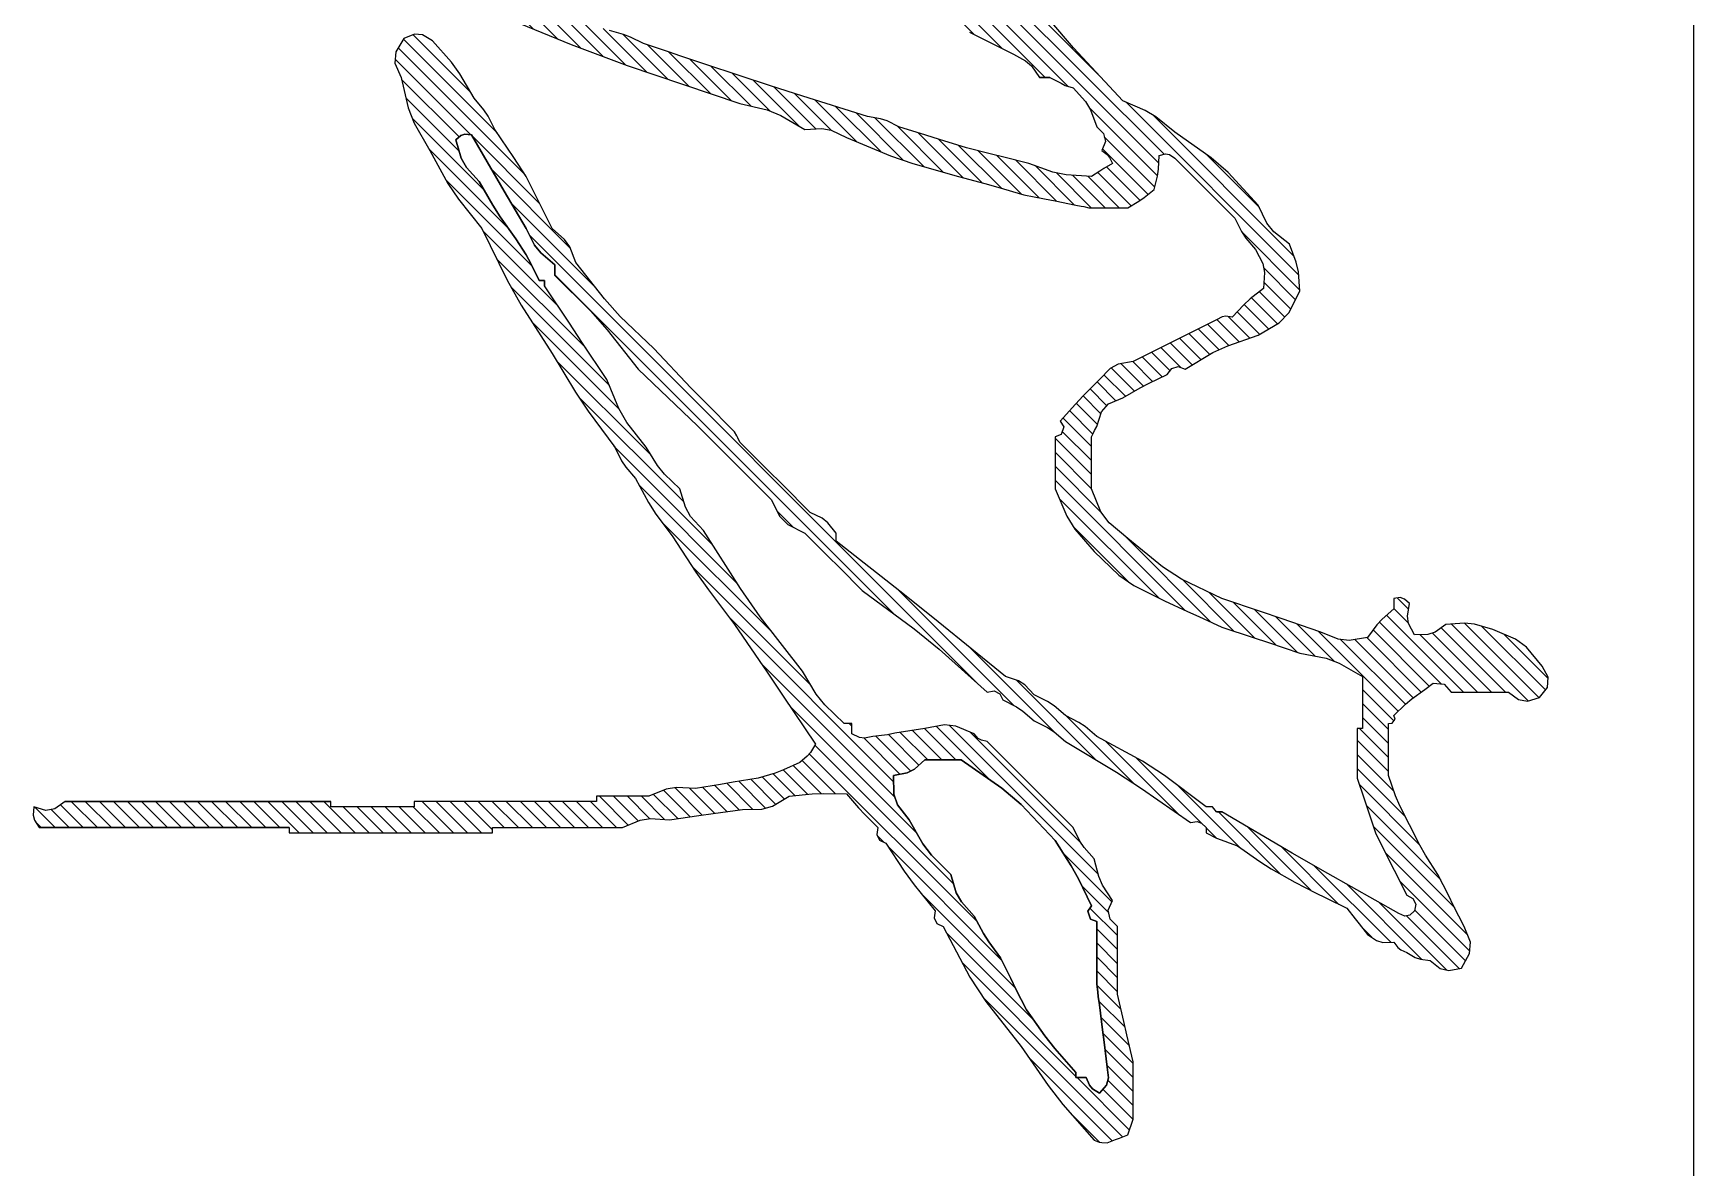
# Model space of a CAD drawing. Extents: x 447413 to 2975780, y -1432727 to 1301644.
# Drawn here: x 2634903 to 2636098, y 54247 to 55064 of the extents above; entities that cross this region are included whole.
import ezdxf

# ---------------------------------------------------------------- set-up
doc = ezdxf.new("R2010")
doc.units = 0
doc.header["$LTSCALE"] = 1000
doc.header["$MEASUREMENT"] = 0
doc.layers.add('图框', color=253, linetype='Continuous')
doc.layers.add('电子签', color=6, linetype='Continuous')

# ---------------------------------------------------------------- blocks, each defined once
blk = doc.blocks.new('A$C74A129B8')
at = {"layer": '电子签'}
h = blk.add_hatch(dxfattribs=at)
h.set_pattern_fill('ANSI31', color=256, scale=3)
h.set_pattern_definition([(45, (-85.976, -19.706), (-3.367596, 3.367596), [])])
h.paths.add_polyline_path([(1023.61, 530.63), (1021.85, 533.15), (1018.06, 537.94), (1011.7, 539.61), (1008.37, 540.12), (1001.8, 540.44), (1000.99, 543.37), (1001.33, 545.43), (1003.05, 547.94), (1014.56, 559.44), (1020.31, 565.19), (1031.81, 576.7), (1038.3, 579.85), (1041.41, 581.92), (1046.81, 586.7), (1053.65, 590.15), (1057.94, 591), (1065.57, 590.45), (1070.61, 584.06), (1073.39, 581.02), (1079.32, 575.45), (1078.89, 572.44), (1079.19, 570.65), (1080.57, 567.94), (1088.58, 551.94), (1092.58, 543.94), (1100.58, 527.93), (1101.93, 520.68), (1104.02, 516.81), (1109.33, 511.68), (1117.1, 503.94), (1121.11, 500.18), (1129.34, 492.93), (1131.98, 494.65), (1135.76, 493.4), (1136.84, 490.43), (1146.84, 490.43), (1151.84, 490.43), (1161.84, 490.43), (1174.84, 496.03), (1181.12, 499.95), (1191.85, 509.18), (1203.27, 521.11), (1208.24, 528.16), (1215.61, 542.94), (1220.61, 553.94), (1223.11, 559.44), (1228.11, 570.45), (1233.11, 585.45), (1235.61, 592.95), (1240.61, 607.96), (1243.11, 620.53), (1245.48, 626.85), (1251.87, 637.96), (1261.87, 637.96), (1266.87, 637.96), (1276.87, 637.96), (1276.87, 636.96), (1276.87, 635.46), (1286.38, 635.46), (1291.13, 635.46), (1300.63, 635.46), (1311.13, 638.96), (1316.38, 640.71), (1326.89, 644.21), (1338.89, 650.22), (1344.89, 653.22), (1356.89, 659.22), (1358.42, 662.21), (1361.09, 663.54), (1364.4, 662.97), (1366.48, 660.75), (1366.9, 658.24), (1365.65, 655.47), (1346.4, 621.31), (1336.65, 604.3), (1316.88, 570.45), (1316.88, 567.94), (1314.38, 565.94), (1314.38, 564.94), (1314.38, 562.94), (1299.39, 542.97), (1292.57, 532.36), (1280.62, 510.43), (1275.94, 504.94), (1273.89, 501.86), (1270.62, 495.43), (1265.94, 489.94), (1263.88, 486.85), (1260.62, 480.42), (1255.91, 475.91), (1253.97, 472.84), (1251.87, 466.67), (1225.58, 434.38), (1212.58, 418.13), (1186.85, 385.4), (1185.35, 385.4), (1184.6, 385.4), (1183.1, 385.4), (1178.09, 381.41), (1175.89, 378.66), (1173.1, 372.9), (1159.59, 359.39), (1152.84, 352.64), (1139.34, 339.14), (1137.34, 338.14), (1136.34, 337.64), (1134.34, 336.64), (1120.33, 322.63), (1113.33, 315.63), (1094.33, 297.88), (1078.97, 281.7), (1070.63, 274.12), (1053.07, 260.37), (1045.68, 257.54), (1042.06, 255.03), (1036.81, 249.11), (1026.81, 244.11), (1021.81, 241.61), (1011.81, 236.61), (1002.75, 230.7), (998.24, 227.69), (989.3, 221.61), (982.87, 218.34), (979.78, 216.29), (974.3, 211.6), (962.51, 204.8), (956.89, 200.71), (946.79, 191.6), (943.9, 186.89), (943.54, 183), (945.54, 177.85), (951.98, 173.96), (957.4, 173.6), (964.29, 176.59), (978.95, 179.97), (986.26, 182.84), (999.3, 190.35), (1015.14, 198.97), (1022.76, 204.05), (1036.81, 215.35), (1061.57, 227.42), (1073.66, 234.22), (1096.83, 249.11), (1115.37, 260.27), (1124.41, 266.3), (1141.84, 279.12), (1148.27, 282.38), (1151.36, 284.44), (1156.84, 289.12), (1168.33, 295.3), (1173.89, 298.84), (1184.35, 306.63), (1201.73, 318.08), (1210.25, 324.1), (1226.86, 336.64), (1249.81, 352.22), (1261.31, 359.97), (1284.38, 375.4), (1288.32, 373.01), (1290.17, 371.43), (1293.13, 367.89), (1296.74, 360.15), (1298.26, 356.1), (1300.63, 347.89), (1302.63, 335.89), (1303.63, 329.88), (1305.63, 317.88), (1305.08, 308.77), (1305.91, 303.81), (1309.38, 295.38), (1309.38, 285.37), (1309.38, 280.37), (1309.38, 270.37), (1310.38, 270.37), (1311.88, 270.37), (1311.88, 235.36), (1311.88, 217.86), (1311.88, 182.85), (1312.88, 182.85), (1314.38, 182.85), (1314.38, 166.84), (1314.38, 158.84), (1314.38, 142.84), (1313.38, 142.84), (1311.88, 142.84), (1311.88, 67.82), (1311.88, 15.3), (1315.45, 10.38), (1316.16, 6.12), (1314.38, 0.3), (1318.5, 0), (1320.9, 0.6), (1324.39, 2.8), (1324.39, 65.32), (1324.39, 122.83), (1325.39, 122.83), (1326.89, 122.83), (1326.89, 161.84), (1326.89, 181.35), (1326.89, 220.36), (1325.89, 220.36), (1324.39, 220.36), (1324.39, 245.36), (1324.39, 257.87), (1324.39, 282.87), (1320.8, 291.27), (1319.97, 296.28), (1320.63, 305.38), (1318.63, 319.38), (1317.63, 326.38), (1315.63, 340.39), (1315.48, 349.73), (1314.07, 354.81), (1309.38, 362.89), (1308.22, 373.85), (1307.97, 379.39), (1308.13, 390.4), (1314.91, 396.09), (1318.18, 399.1), (1324.39, 405.4), (1327.69, 404.83), (1330.36, 406.17), (1331.89, 409.15), (1345.32, 418.04), (1351.85, 422.81), (1364.4, 432.91), (1367.7, 432.34), (1370.37, 433.67), (1371.9, 436.66), (1396.14, 449.57), (1407.83, 457.19), (1429.41, 474.17), (1448.21, 487.08), (1457.28, 494.14), (1474.42, 509.18), (1475.33, 511.56), (1475.59, 512.88), (1475.67, 515.43), (1474.17, 519.43), (1473.42, 521.43), (1471.92, 525.43), (1464.42, 527.93), (1453.42, 527.93), (1447.92, 527.93), (1436.91, 527.93), (1423.93, 524.86), (1417.43, 523.36), (1404.41, 520.43), (1391.4, 520.43), (1384.9, 520.43), (1371.9, 520.43), (1368.31, 516.81), (1364.1, 515.97), (1359.39, 517.93), (1352.02, 513.26), (1347.83, 511.42), (1339.39, 509.18), (1333.99, 504.4), (1330.87, 502.33), (1324.39, 499.18), (1307.88, 482.67), (1299.63, 474.42), (1283.12, 457.92), (1282.44, 455.08), (1281.55, 453.6), (1279.37, 451.67), (1275.72, 442.84), (1275.14, 437.31), (1276.87, 427.91), (1279.1, 413.6), (1279.86, 410.02), (1280.62, 402.9), (1281.42, 398.95), (1281.12, 396.54), (1279.37, 392.9), (1277.37, 392.9), (1276.37, 392.9), (1274.37, 392.9), (1274.37, 391.4), (1274.37, 390.65), (1274.37, 389.15), (1265.54, 379.87), (1260.36, 375.72), (1249.37, 369.14), (1223.23, 348.95), (1209.68, 339.41), (1181.85, 321.63), (1175.05, 315.46), (1170.65, 312.99), (1161.84, 310.38), (1154.7, 302.95), (1150.58, 299.6), (1141.84, 294.12), (1129.95, 284.96), (1123.22, 281.07), (1109.33, 275.37), (1091.32, 263.38), (1082.31, 257.38), (1064.32, 245.36), (1061.82, 245.36), (1061.82, 242.86), (1053.55, 238.87), (1049.52, 236.6), (1041.81, 231.61), (1031.12, 224.14), (1025.6, 220.63), (1014.31, 214.1), (1007.51, 207.93), (1003.1, 205.46), (994.3, 202.85), (992.13, 205.15), (991.44, 207.21), (991.8, 210.35), (1009.83, 220.82), (1018.83, 226.07), (1036.81, 236.61), (1044.74, 240.66), (1048.5, 243.62), (1054.32, 250.36), (1056.82, 250.36), (1059.32, 250.36), (1076.3, 267.45), (1085.37, 275.51), (1104.33, 290.37), (1131.59, 318.88), (1143.34, 330.63), (1166.85, 354.14), (1175.04, 358.3), (1178.94, 362.19), (1183.1, 370.39), (1194.1, 381.4), (1199.6, 386.9), (1210.61, 397.9), (1229.01, 422.76), (1238.8, 434.82), (1259.37, 457.92), (1258.8, 461.22), (1260.13, 463.89), (1263.12, 465.42), (1266.38, 471.85), (1268.44, 474.94), (1273.12, 480.42), (1276.39, 486.85), (1278.44, 489.94), (1283.12, 495.43), (1297.86, 519.91), (1305.63, 531.94), (1321.88, 555.44), (1321.53, 558.58), (1322.21, 560.64), (1324.39, 562.94), (1325.39, 562.94), (1326.89, 562.94), (1329.39, 567.94), (1330.89, 571.95), (1331.64, 573.95), (1333.14, 577.95), (1340.6, 588.64), (1344.12, 594.16), (1350.64, 605.45), (1355.64, 615.46), (1358.14, 620.46), (1363.15, 630.46), (1368.15, 634.46), (1370.65, 636.46), (1375.65, 640.46), (1378.65, 644.73), (1379.56, 647.75), (1379.4, 652.97), (1381.94, 654.92), (1383.05, 656.31), (1384.4, 659.22), (1386.75, 663.34), (1387.56, 665.76), (1388.15, 670.47), (1392.02, 675.3), (1393.05, 679.4), (1391.9, 685.48), (1384.91, 689.4), (1379.32, 689.75), (1371.9, 686.73), (1361.9, 681.72), (1356.89, 679.22), (1346.89, 674.22), (1337.66, 668.28), (1332.88, 665.52), (1323.14, 660.47), (1313.89, 655.9), (1309.11, 653.88), (1299.38, 650.47), (1289.38, 650.47), (1284.38, 650.47), (1274.37, 650.47), (1274.33, 652.27), (1272.3, 653.62), (1270.62, 652.97), (1265.19, 658.58), (1262.66, 661.61), (1258.12, 667.97), (1255.01, 671.92), (1255.54, 677.22), (1259.37, 680.47), (1259.37, 691.48), (1259.37, 696.98), (1259.37, 707.98), (1262.94, 712.91), (1263.65, 717.17), (1261.87, 722.98), (1257.15, 726.73), (1252.14, 727.15), (1246.87, 724.23), (1237.8, 716.68), (1233.89, 711.38), (1229.36, 700.48), (1226.76, 691.8), (1226.22, 687.01), (1226.86, 677.97), (1230.55, 672.83), (1231.72, 669.29), (1231.86, 662.97), (1226.47, 660.14), (1222.87, 659.54), (1216.86, 660.47), (1214.69, 658.17), (1214, 656.11), (1214.36, 652.97), (1216.36, 652.97), (1217.36, 652.97), (1219.36, 652.97), (1224.32, 647.43), (1227.13, 644.87), (1233.11, 640.46), (1234.57, 631.52), (1234, 626.36), (1230.61, 617.96), (1223.99, 598.99), (1220.74, 589.49), (1214.36, 570.45), (1205.09, 551.19), (1199.18, 541.93), (1185.6, 525.43), (1178.04, 516.37), (1172.74, 512.46), (1161.84, 507.93), (1151.84, 507.93), (1146.84, 507.93), (1136.84, 507.93), (1134.84, 508.93), (1133.84, 509.43), (1131.84, 510.43), (1124.74, 512.64), (1120.96, 516.08), (1118.08, 522.93), (1113.32, 531.29), (1111.07, 535.55), (1106.83, 544.19), (1103.99, 546.47), (1103.12, 549.51), (1104.33, 552.94), (1096.4, 566.19), (1093.08, 573.35), (1088.08, 587.95), (1082.16, 598.01), (1077.22, 602.66), (1066.82, 607.96), (1057.63, 607.2), (1052.96, 606.17), (1044.31, 602.95), (1038.36, 595.42), (1034.22, 592.11), (1025.56, 587.95), (1009.97, 573.49), (1002.81, 565.31), (990.55, 547.94), (983.26, 538.83), (980.16, 533.65), (975.55, 522.93), (950.08, 499.26), (936.77, 487.96), (909.28, 466.67), (898.28, 455.67), (892.78, 450.16), (881.77, 439.16), (879.77, 438.16), (878.77, 437.66), (876.77, 436.66), (857.77, 417.66), (848.26, 408.15), (829.26, 389.15), (827.71, 387.79), (826.26, 387.43), (824.26, 387.9), (822.09, 385.6), (821.4, 383.54), (821.76, 380.4), (819.46, 378.23), (817.4, 377.54), (814.25, 377.9), (813.79, 385.95), (814.33, 390.21), (816.76, 397.9), (819.96, 417.9), (823.72, 428.12), (834.26, 445.41), (836.76, 450.41), (842.18, 463.34), (846.54, 469.6), (856.77, 479.17), (861.6, 484.91), (864.91, 487.39), (871.77, 490.43), (873.7, 497.32), (874.45, 500.85), (875.52, 507.93), (873.93, 509.24), (873.49, 511.02), (874.27, 512.93), (869.21, 513.53), (866.21, 512.93), (861.77, 510.43), (859.27, 507.93), (852.51, 500.14), (849.25, 496.13), (843.01, 487.92), (840.02, 486.4), (838.69, 483.73), (839.26, 480.42), (837.49, 479.05), (836.42, 478.51), (834.26, 472.92), (831.76, 472.92), (831.64, 466.21), (829.55, 462.04), (824.26, 457.92), (821.76, 455.42), (822.54, 453.51), (822.1, 451.73), (820.51, 450.41), (812.06, 432.01), (808.52, 422.39), (803, 402.9), (799.66, 395.04), (798.15, 391.02), (795.5, 382.9), (792.5, 370.89), (791, 364.89), (788, 352.89), (788.29, 350.67), (787.45, 348.99), (785.5, 347.89), (761.99, 324.38), (750.24, 312.63), (726.73, 289.12), (712.73, 276.12), (705.73, 269.62), (691.72, 256.62), (678.22, 243.11), (671.47, 236.36), (657.96, 222.86), (657.21, 220.11), (655.46, 217.86), (653.01, 215.31), (653.65, 210.86), (656.71, 209.1), (659.07, 204.52), (662.84, 202.43), (667.97, 202.85), (672.81, 207.05), (674.94, 209.71), (677.97, 215.35), (680.96, 216.88), (682.29, 219.55), (681.72, 222.86), (684.02, 225.03), (686.08, 225.71), (689.22, 225.36), (693.73, 233.96), (696.56, 238.08), (702.98, 245.36), (721.98, 264.37), (731.48, 273.87), (750.49, 292.87), (751.85, 294.42), (752.21, 295.87), (751.74, 297.88), (761.74, 303.88), (766.74, 306.88), (776.75, 312.88), (779.4, 309.84), (779.82, 306.47), (778, 302.88), (776, 292.87), (774.99, 287.87), (772.99, 277.87), (767.76, 247.81), (765.01, 232.81), (759.24, 202.85), (759.24, 190.85), (759.24, 184.85), (759.24, 172.84), (761.24, 168.84), (762.24, 166.84), (764.24, 162.84), (766.8, 160.67), (768.47, 159.84), (771.74, 159.09), (778.38, 159.8), (781.72, 160.57), (788, 162.84), (798.15, 171.68), (802.78, 176.83), (810.5, 187.85), (813.49, 189.37), (814.83, 192.04), (814.25, 195.35), (817.63, 197.92), (819.18, 199.48), (821.76, 202.85), (821.76, 207.85), (838.51, 236.36), (842.51, 244.36), (850.51, 260.37), (851.56, 266.99), (853.34, 270.56), (858.02, 275.37), (873.78, 310.49), (881.78, 328), (898.03, 362.89), (903.03, 372.9), (905.53, 377.9), (910.53, 387.9), (912.65, 396.59), (914.85, 400.99), (920.53, 407.9), (925.53, 417.91), (928.03, 422.91), (933.04, 432.91), (934.04, 433.91), (934.54, 434.41), (935.54, 435.41), (942.54, 449.41), (946.04, 456.42), (953.04, 470.42), (956.32, 476.3), (958.79, 479.05), (964.29, 482.92), (964.29, 487.92), (967.07, 493.35), (968.18, 495.3), (969.29, 499.18), (975.77, 505.06), (979.81, 507.48), (988.05, 510.43), (991.26, 513.74), (994.99, 514.57), (999.3, 512.93), (1001.26, 515.47), (1002.65, 516.58), (1005.55, 517.93), (1008.03, 513.91), (1009.28, 511.91), (1011.81, 507.93), (1011.1, 495.69), (1009.8, 489.43), (1005.55, 477.92), (1002.55, 465.92), (1001.05, 459.92), (998.05, 447.91), (994.06, 434.91), (992.06, 428.41), (988.05, 415.41), (985.17, 409.77), (984.13, 406.64), (983.05, 400.4), (973.24, 369.33), (968.24, 353.83), (958.04, 322.88), (954.04, 310.88), (952.04, 304.88), (948.04, 292.87), (944.96, 286.63), (943.69, 283.32), (941.79, 276.62), (934.4, 253.33), (929.57, 241.89), (918.03, 220.36), (913.68, 224.24), (911.91, 227.19), (910.53, 232.86), (908.09, 239.88), (906.84, 243.38), (904.28, 250.36), (904.28, 262.87), (904.28, 272.87), (900.79, 280.14), (900.19, 284.97), (901.78, 292.87), (898.58, 295.48), (895.82, 296.17), (891.77, 295.38), (891.77, 281.37), (891.77, 274.37), (891.77, 260.37), (892.78, 260.37), (894.28, 260.37), (894.28, 257.87), (894.28, 237.86), (897.66, 227.14), (899.68, 221.86), (904.28, 211.6), (908.49, 208.36), (910.5, 206.59), (914.28, 202.85), (919.37, 203.25), (921.94, 203.77), (926.78, 205.35), (948.5, 258.2), (958.52, 285.01), (976.8, 339.14), (979.9, 352.24), (982.51, 358.76), (989.3, 370.39), (988.73, 378.52), (989.58, 383.03), (993.05, 390.4), (1001.86, 411.4), (1005.64, 422.24), (1011.81, 444.16), (1015.27, 456.68), (1017.02, 462.93), (1020.56, 475.42), (1022.56, 485.42), (1023.56, 490.43), (1025.56, 500.43), (1026.06, 502.93), (1026.31, 504.18), (1026.81, 506.68), (1026.81, 514.18), (1026.81, 517.93), (1026.81, 525.43)])
h.paths.add_polyline_path([(936.79, 467.92), (936.79, 463.92), (936.79, 461.92), (936.79, 457.92), (929.27, 448.65), (925.95, 443.54), (920.53, 432.91), (915.53, 422.91), (913.03, 417.91), (908.03, 407.9), (900.63, 395.91), (897.34, 389.59), (891.77, 376.65), (889.33, 372.61), (886.47, 370.82), (881.77, 370.39), (881.77, 363.39), (881.77, 359.89), (881.77, 352.89), (878.85, 351.24), (877.58, 348.71), (878.02, 345.39), (872.02, 333.38), (869.02, 327.38), (863.02, 315.38), (857.46, 301.19), (854.45, 294.18), (848.01, 280.37), (844.51, 277.59), (843.13, 274.84), (843.01, 270.37), (833.51, 251.36), (828.76, 241.86), (814.25, 215.35), (804.49, 199.71), (798.21, 192.39), (784.25, 180.35), (781.25, 178.85), (779.75, 178.1), (776.75, 176.59), (774.3, 182.64), (774, 186.5), (775.5, 192.85), (777.53, 207.85), (778.53, 215.35), (780.5, 230.36), (783.5, 248.36), (785, 257.37), (788, 275.37), (790.58, 294.62), (792.6, 304.23), (798, 322.88), (799.49, 332.25), (801.07, 337), (805.5, 345.39), (808.32, 347.64), (809.51, 349.42), (810.5, 352.89), (820.01, 362.39), (824.76, 367.14), (834.26, 376.65), (836.26, 377.65), (837.26, 378.15), (839.26, 379.15), (849.76, 389.65), (855.02, 394.9), (865.52, 405.4), (878.04, 420.76), (885.57, 427.76), (901.78, 439.16), (911.28, 448.66), (916.03, 453.42), (925.53, 462.92), (927.12, 464.23), (927.57, 466.01), (926.78, 467.92)], flags=16)
h.paths.add_polyline_path([(1291.88, 445.41), (1305.41, 464.95), (1313.33, 474.15), (1330.64, 490.43), (1342.7, 498.16), (1348.99, 501.69), (1361.9, 507.93), (1364.54, 506.2), (1368.32, 507.46), (1369.4, 510.43), (1381.4, 510.43), (1387.4, 510.43), (1399.4, 510.43), (1403.41, 510.93), (1405.41, 511.18), (1409.41, 511.68), (1421.41, 513.18), (1427.41, 513.93), (1439.41, 515.43), (1444.59, 516.14), (1447.99, 515.12), (1451.92, 511.68), (1449.81, 508.39), (1448.03, 506.9), (1444.42, 505.43), (1444.42, 500.43), (1441.92, 500.43), (1430.37, 490.37), (1424.35, 485.6), (1411.91, 476.67), (1401.91, 471.67), (1396.9, 469.17), (1386.9, 464.17), (1379.23, 458.68), (1375.2, 456.16), (1366.9, 451.67), (1360.1, 445.5), (1355.69, 443.02), (1346.89, 440.41), (1337.55, 431.08), (1332.11, 426.94), (1320.63, 420.41), (1313.54, 414.85), (1308.39, 413.03), (1299.38, 412.91), (1298.09, 419.49), (1296.37, 422.93), (1291.88, 427.91)], flags=16)
for p, q in [((1252.14, 727.15), (1246.87, 724.23)), ((1257.15, 726.73), (1252.14, 727.15)), ((1261.87, 722.98), (1257.15, 726.73)), ((1246.87, 724.23), (1237.8, 716.68)), ((1263.65, 717.17), (1261.87, 722.98)), ((1233.89, 711.38), (1229.36, 700.48)), ((1237.8, 716.68), (1233.89, 711.38)), ((1259.37, 707.98), (1262.94, 712.91)), ((1262.94, 712.91), (1263.65, 717.17)), ((1259.37, 696.98), (1259.37, 707.98)), ((1229.36, 700.48), (1226.76, 691.8)), ((1259.37, 691.48), (1259.37, 696.98)), ((1226.76, 691.8), (1226.22, 687.01)), ((1226.22, 687.01), (1226.86, 677.97)), ((1259.37, 680.47), (1259.37, 691.48)), ((1371.9, 686.73), (1361.9, 681.72)), ((1379.32, 689.75), (1371.9, 686.73)), ((1384.91, 689.4), (1379.32, 689.75)), ((1391.9, 685.48), (1384.91, 689.4)), ((1393.05, 679.4), (1391.9, 685.48)), ((1226.86, 677.97), (1230.55, 672.83)), ((1255.54, 677.22), (1259.37, 680.47)), ((1356.89, 679.22), (1346.89, 674.22)), ((1361.9, 681.72), (1356.89, 679.22)), ((1392.02, 675.3), (1393.05, 679.4)), ((1230.55, 672.83), (1231.72, 669.29)), ((1255.01, 671.92), (1255.54, 677.22)), ((1258.12, 667.97), (1255.01, 671.92)), ((1346.89, 674.22), (1337.66, 668.28)), ((1387.56, 665.76), (1388.15, 670.47)), ((1388.15, 670.47), (1392.02, 675.3)), ((1231.86, 662.97), (1226.47, 660.14)), ((1231.72, 669.29), (1231.86, 662.97)), ((1262.66, 661.61), (1258.12, 667.97)), ((1265.19, 658.58), (1262.66, 661.61)), ((1332.88, 665.52), (1323.14, 660.47)), ((1337.66, 668.28), (1332.88, 665.52)), ((1356.89, 659.22), (1358.42, 662.21)), ((1358.42, 662.21), (1361.09, 663.54)), ((1361.09, 663.54), (1364.4, 662.97)), ((1364.4, 662.97), (1366.48, 660.75)), ((1384.4, 659.22), (1386.75, 663.34)), ((1386.75, 663.34), (1387.56, 665.76)), ((1214.69, 658.17), (1214, 656.11)), ((1214, 656.11), (1214.36, 652.97)), ((1216.86, 660.47), (1214.69, 658.17)), ((1222.87, 659.54), (1216.86, 660.47)), ((1226.47, 660.14), (1222.87, 659.54)), ((1270.62, 652.97), (1265.19, 658.58)), ((1272.3, 653.62), (1270.62, 652.97)), ((1274.33, 652.27), (1272.3, 653.62)), ((1309.11, 653.88), (1299.38, 650.47)), ((1313.89, 655.9), (1309.11, 653.88)), ((1323.14, 660.47), (1313.89, 655.9)), ((1344.89, 653.22), (1356.89, 659.22)), ((1365.65, 655.47), (1346.4, 621.31)), ((1366.9, 658.24), (1365.65, 655.47)), ((1366.48, 660.75), (1366.9, 658.24)), ((1379.4, 652.97), (1381.94, 654.92)), ((1381.94, 654.92), (1383.05, 656.31)), ((1383.05, 656.31), (1384.4, 659.22)), ((1214.36, 652.97), (1216.36, 652.97)), ((1216.36, 652.97), (1217.36, 652.97)), ((1217.36, 652.97), (1219.36, 652.97)), ((1219.36, 652.97), (1224.32, 647.43)), ((1224.32, 647.43), (1227.13, 644.87)), ((1274.37, 650.47), (1274.33, 652.27)), ((1284.38, 650.47), (1274.37, 650.47)), ((1289.38, 650.47), (1284.38, 650.47)), ((1299.38, 650.47), (1289.38, 650.47)), ((1326.89, 644.21), (1338.89, 650.22)), ((1338.89, 650.22), (1344.89, 653.22)), ((1378.65, 644.73), (1379.56, 647.75)), ((1379.56, 647.75), (1379.4, 652.97)), ((1227.13, 644.87), (1233.11, 640.46)), ((1233.11, 640.46), (1234.57, 631.52)), ((1245.48, 626.85), (1251.87, 637.96)), ((1251.87, 637.96), (1261.87, 637.96)), ((1261.87, 637.96), (1266.87, 637.96)), ((1266.87, 637.96), (1276.87, 637.96)), ((1276.87, 637.96), (1276.87, 636.96)), ((1300.63, 635.46), (1311.13, 638.96)), ((1311.13, 638.96), (1316.38, 640.71)), ((1316.38, 640.71), (1326.89, 644.21)), ((1370.65, 636.46), (1375.65, 640.46)), ((1375.65, 640.46), (1378.65, 644.73)), ((1234.57, 631.52), (1234, 626.36)), ((1276.87, 636.96), (1276.87, 636.46)), ((1276.87, 636.46), (1276.87, 635.46)), ((1276.87, 635.46), (1286.38, 635.46)), ((1286.38, 635.46), (1291.13, 635.46)), ((1291.13, 635.46), (1300.63, 635.46)), ((1358.14, 620.46), (1363.15, 630.46)), ((1363.15, 630.46), (1368.15, 634.46)), ((1368.15, 634.46), (1370.65, 636.46)), ((1234, 626.36), (1230.61, 617.96)), ((1243.11, 620.53), (1245.48, 626.85)), ((1230.61, 617.96), (1223.99, 598.99)), ((1240.61, 607.96), (1243.11, 620.53)), ((1346.4, 621.31), (1336.65, 604.3)), ((1350.64, 605.45), (1355.64, 615.46)), ((1355.64, 615.46), (1358.14, 620.46)), ((1052.96, 606.17), (1044.31, 602.95)), ((1057.63, 607.2), (1052.96, 606.17)), ((1066.82, 607.96), (1057.63, 607.2)), ((1077.22, 602.66), (1066.82, 607.96)), ((1235.61, 592.95), (1240.61, 607.96)), ((1044.31, 602.95), (1038.36, 595.42)), ((1082.16, 598.01), (1077.22, 602.66)), ((1088.08, 587.95), (1082.16, 598.01)), ((1223.99, 598.99), (1220.74, 589.49)), ((1336.65, 604.3), (1316.88, 570.45)), ((1344.12, 594.16), (1350.64, 605.45)), ((1034.22, 592.11), (1025.56, 587.95)), ((1038.36, 595.42), (1034.22, 592.11)), ((1046.81, 586.7), (1053.65, 590.15)), ((1053.65, 590.15), (1057.94, 591)), ((1057.94, 591), (1065.57, 590.45)), ((1065.57, 590.45), (1070.61, 584.06)), ((1233.11, 585.45), (1235.61, 592.95)), ((1340.6, 588.64), (1344.12, 594.16)), ((1025.56, 587.95), (1009.97, 573.49)), ((1038.3, 579.85), (1041.41, 581.92)), ((1041.41, 581.92), (1046.81, 586.7)), ((1070.61, 584.06), (1073.39, 581.02)), ((1093.08, 573.35), (1088.08, 587.95)), ((1220.74, 589.49), (1214.36, 570.45)), ((1228.11, 570.45), (1233.11, 585.45)), ((1333.14, 577.95), (1340.6, 588.64)), ((1020.31, 565.19), (1031.81, 576.7)), ((1031.81, 576.7), (1038.3, 579.85)), ((1073.39, 581.02), (1079.32, 575.45)), ((1079.32, 575.45), (1078.89, 572.44)), ((1330.89, 571.95), (1331.64, 573.95)), ((1331.64, 573.95), (1333.14, 577.95)), ((1009.97, 573.49), (1002.81, 565.31)), ((1078.89, 572.44), (1079.19, 570.65)), ((1079.19, 570.65), (1080.57, 567.94)), ((1080.57, 567.94), (1088.58, 551.94)), ((1096.4, 566.19), (1093.08, 573.35)), ((1104.33, 552.94), (1096.4, 566.19)), ((1214.36, 570.45), (1205.09, 551.19)), ((1223.11, 559.44), (1228.11, 570.45)), ((1316.88, 567.94), (1314.38, 565.94)), ((1314.38, 565.94), (1314.38, 564.94)), ((1316.88, 570.45), (1316.88, 567.94)), ((1316.88, 567.94), (1316.88, 570.45)), ((1316.88, 570.45), (1316.88, 567.94)), ((1326.89, 562.94), (1329.39, 567.94)), ((1329.39, 567.94), (1330.89, 571.95)), ((1002.81, 565.31), (990.55, 547.94)), ((1003.05, 547.94), (1014.56, 559.44)), ((1014.56, 559.44), (1020.31, 565.19)), ((1220.61, 553.94), (1223.11, 559.44)), ((1314.38, 562.94), (1299.39, 542.97)), ((1314.38, 564.94), (1314.38, 562.94)), ((1321.53, 558.58), (1322.21, 560.64)), ((1321.88, 555.44), (1321.53, 558.58)), ((1322.21, 560.64), (1324.39, 562.94)), ((1324.39, 562.94), (1325.39, 562.94)), ((1325.39, 562.94), (1325.89, 562.94)), ((1325.89, 562.94), (1326.89, 562.94)), ((1088.58, 551.94), (1092.58, 543.94)), ((1103.12, 549.51), (1104.33, 552.94)), ((1205.09, 551.19), (1199.18, 541.93)), ((1215.61, 542.94), (1220.61, 553.94)), ((1305.63, 531.94), (1321.88, 555.44)), ((990.55, 547.94), (983.26, 538.83)), ((1000.99, 543.37), (1001.33, 545.43)), ((1001.8, 540.44), (1000.99, 543.37)), ((1001.33, 545.43), (1003.05, 547.94)), ((1092.58, 543.94), (1100.58, 527.93)), ((1103.99, 546.47), (1103.12, 549.51)), ((1106.83, 544.19), (1103.99, 546.47)), ((1111.07, 535.55), (1106.83, 544.19)), ((1208.24, 528.16), (1215.61, 542.94)), ((1299.39, 542.97), (1292.57, 532.36)), ((983.26, 538.83), (980.16, 533.65)), ((1008.37, 540.12), (1001.8, 540.44)), ((1011.7, 539.61), (1008.37, 540.12)), ((1018.06, 537.94), (1011.7, 539.61)), ((1021.85, 533.15), (1018.06, 537.94)), ((1113.32, 531.29), (1111.07, 535.55)), ((1199.18, 541.93), (1185.6, 525.43)), ((980.16, 533.65), (975.55, 522.93)), ((1023.61, 530.63), (1021.85, 533.15)), ((1026.81, 525.43), (1023.61, 530.63)), ((1100.58, 527.93), (1101.93, 520.68)), ((1118.08, 522.93), (1113.32, 531.29)), ((1203.27, 521.11), (1208.24, 528.16)), ((1292.57, 532.36), (1280.62, 510.43)), ((1297.86, 519.91), (1305.63, 531.94)), ((1436.91, 527.93), (1423.93, 524.86)), ((1447.92, 527.93), (1436.91, 527.93)), ((1453.42, 527.93), (1447.92, 527.93)), ((1464.42, 527.93), (1453.42, 527.93)), ((1471.92, 525.43), (1464.42, 527.93)), ((975.55, 522.93), (950.08, 499.26)), ((1026.81, 517.93), (1026.81, 525.43)), ((1101.93, 520.68), (1104.02, 516.81)), ((1120.96, 516.08), (1118.08, 522.93)), ((1185.6, 525.43), (1178.04, 516.37)), ((1191.85, 509.18), (1203.27, 521.11)), ((1283.12, 495.43), (1297.86, 519.91)), ((1371.9, 520.43), (1368.31, 516.81)), ((1384.9, 520.43), (1371.9, 520.43)), ((1391.4, 520.43), (1384.9, 520.43)), ((1404.41, 520.43), (1391.4, 520.43)), ((1417.43, 523.36), (1404.41, 520.43)), ((1423.93, 524.86), (1417.43, 523.36)), ((1473.42, 521.43), (1471.92, 525.43)), ((1474.17, 519.43), (1473.42, 521.43)), ((1475.67, 515.43), (1474.17, 519.43)), ((979.81, 507.48), (988.05, 510.43)), ((988.05, 510.43), (991.26, 513.74)), ((991.26, 513.74), (994.99, 514.57)), ((994.99, 514.57), (999.3, 512.93)), ((999.3, 512.93), (1001.26, 515.47)), ((1001.26, 515.47), (1002.65, 516.58)), ((1002.65, 516.58), (1005.55, 517.93)), ((1005.55, 517.93), (1008.03, 513.91)), ((1008.03, 513.91), (1009.28, 511.91)), ((1009.28, 511.91), (1011.81, 507.93)), ((1026.81, 514.18), (1026.81, 517.93)), ((1026.81, 506.68), (1026.81, 514.18)), ((1104.02, 516.81), (1109.33, 511.68)), ((1109.33, 511.68), (1117.1, 503.94)), ((1124.74, 512.64), (1120.96, 516.08)), ((1131.84, 510.43), (1124.74, 512.64)), ((1133.84, 509.43), (1131.84, 510.43)), ((1172.74, 512.46), (1161.84, 507.93)), ((1178.04, 516.37), (1172.74, 512.46)), ((1280.62, 510.43), (1275.94, 504.94)), ((1347.83, 511.42), (1339.39, 509.18)), ((1352.02, 513.26), (1347.83, 511.42)), ((1359.39, 517.93), (1352.02, 513.26)), ((1364.1, 515.97), (1359.39, 517.93)), ((1368.31, 516.81), (1364.1, 515.97)), ((1368.32, 507.46), (1369.4, 510.43)), ((1369.4, 510.43), (1368.32, 507.46)), ((1369.4, 510.43), (1381.4, 510.43)), ((1381.4, 510.43), (1369.4, 510.43)), ((1381.4, 510.43), (1387.4, 510.43)), ((1387.4, 510.43), (1381.4, 510.43)), ((1387.4, 510.43), (1399.4, 510.43)), ((1399.4, 510.43), (1387.4, 510.43)), ((1399.4, 510.43), (1403.41, 510.93)), ((1403.41, 510.93), (1399.4, 510.43)), ((1403.41, 510.93), (1405.41, 511.18)), ((1405.41, 511.18), (1403.41, 510.93)), ((1405.41, 511.18), (1409.41, 511.68)), ((1409.41, 511.68), (1405.41, 511.18)), ((1409.41, 511.68), (1421.41, 513.18)), ((1421.41, 513.18), (1409.41, 511.68)), ((1421.41, 513.18), (1427.41, 513.93)), ((1427.41, 513.93), (1421.41, 513.18)), ((1427.41, 513.93), (1439.41, 515.43)), ((1439.41, 515.43), (1427.41, 513.93)), ((1439.41, 515.43), (1444.59, 516.14)), ((1444.59, 516.14), (1439.41, 515.43)), ((1444.59, 516.14), (1447.99, 515.12)), ((1447.99, 515.12), (1444.59, 516.14)), ((1447.99, 515.12), (1451.92, 511.68)), ((1451.92, 511.68), (1447.99, 515.12)), ((1451.92, 511.68), (1449.81, 508.39)), ((1449.81, 508.39), (1451.92, 511.68)), ((1474.42, 509.18), (1475.33, 511.56)), ((1475.33, 511.56), (1475.59, 512.88)), ((1475.59, 512.88), (1475.67, 515.43)), ((969.29, 499.18), (975.77, 505.06)), ((975.77, 505.06), (979.81, 507.48)), ((1011.81, 507.93), (1011.1, 495.69)), ((1025.56, 500.43), (1026.06, 502.93)), ((1026.06, 502.93), (1026.31, 504.18)), ((1026.31, 504.18), (1026.81, 506.68)), ((1117.1, 503.94), (1121.11, 500.18)), ((1134.84, 508.93), (1133.84, 509.43)), ((1136.84, 507.93), (1134.84, 508.93)), ((1146.84, 507.93), (1136.84, 507.93)), ((1151.84, 507.93), (1146.84, 507.93)), ((1161.84, 507.93), (1151.84, 507.93)), ((1181.12, 499.95), (1191.85, 509.18)), ((1275.94, 504.94), (1273.89, 501.86)), ((1330.87, 502.33), (1324.39, 499.18)), ((1333.99, 504.4), (1330.87, 502.33)), ((1339.39, 509.18), (1333.99, 504.4)), ((1348.99, 501.69), (1361.9, 507.93)), ((1361.9, 507.93), (1348.99, 501.69)), ((1361.9, 507.93), (1364.54, 506.2)), ((1364.54, 506.2), (1361.9, 507.93)), ((1364.54, 506.2), (1368.32, 507.46)), ((1368.32, 507.46), (1364.54, 506.2)), ((1448.03, 506.9), (1444.42, 505.43)), ((1444.42, 505.43), (1448.03, 506.9)), ((1444.42, 505.43), (1444.42, 500.43)), ((1444.42, 500.43), (1444.42, 505.43)), ((1444.42, 505.43), (1444.42, 500.43)), ((1444.42, 500.43), (1444.42, 505.43)), ((1444.42, 505.43), (1444.42, 500.43)), ((1444.42, 500.43), (1444.42, 505.43)), ((1449.81, 508.39), (1448.03, 506.9)), ((1448.03, 506.9), (1449.81, 508.39)), ((1457.28, 494.14), (1474.42, 509.18)), ((950.08, 499.26), (936.77, 487.96)), ((967.07, 493.35), (968.18, 495.3)), ((968.18, 495.3), (969.29, 499.18)), ((1011.1, 495.69), (1009.8, 489.43)), ((1023.56, 490.43), (1025.56, 500.43)), ((1121.11, 500.18), (1129.34, 492.93)), ((1129.34, 492.93), (1131.98, 494.65)), ((1131.98, 494.65), (1135.76, 493.4)), ((1161.84, 490.43), (1174.84, 496.03)), ((1174.84, 496.03), (1181.12, 499.95)), ((1270.62, 495.43), (1265.94, 489.94)), ((1273.89, 501.86), (1270.62, 495.43)), ((1278.44, 489.94), (1283.12, 495.43)), ((1324.39, 499.18), (1307.88, 482.67)), ((1330.64, 490.43), (1342.7, 498.16)), ((1342.7, 498.16), (1330.64, 490.43)), ((1342.7, 498.16), (1348.99, 501.69)), ((1348.99, 501.69), (1342.7, 498.16)), ((1441.92, 500.43), (1430.37, 490.37)), ((1430.37, 490.37), (1441.92, 500.43)), ((1441.92, 500.43), (1444.42, 500.43)), ((1444.42, 500.43), (1441.92, 500.43)), ((1441.92, 500.43), (1444.42, 500.43)), ((964.29, 487.92), (967.07, 493.35)), ((964.29, 482.92), (964.29, 487.92)), ((964.29, 487.92), (964.29, 482.92)), ((964.29, 482.92), (964.29, 487.92)), ((1009.8, 489.43), (1005.55, 477.92)), ((1022.56, 485.42), (1023.56, 490.43)), ((1135.76, 493.4), (1136.84, 490.43)), ((1136.84, 490.43), (1146.84, 490.43)), ((1146.84, 490.43), (1151.84, 490.43)), ((1151.84, 490.43), (1161.84, 490.43)), ((1263.88, 486.85), (1260.62, 480.42)), ((1265.94, 489.94), (1263.88, 486.85)), ((1273.12, 480.42), (1276.39, 486.85)), ((1276.39, 486.85), (1278.44, 489.94)), ((1313.33, 474.15), (1330.64, 490.43)), ((1330.64, 490.43), (1313.33, 474.15)), ((1430.37, 490.37), (1424.35, 485.6)), ((1424.35, 485.6), (1430.37, 490.37)), ((1429.41, 474.17), (1448.21, 487.08)), ((1448.21, 487.08), (1457.28, 494.14)), ((956.32, 476.3), (958.79, 479.05)), ((958.79, 479.05), (964.29, 482.92)), ((1020.56, 475.42), (1022.56, 485.42)), ((1260.62, 480.42), (1255.91, 475.91)), ((1268.44, 474.94), (1273.12, 480.42)), ((1307.88, 482.67), (1299.63, 474.42)), ((1424.35, 485.6), (1411.91, 476.67)), ((1411.91, 476.67), (1424.35, 485.6)), ((946.04, 456.42), (953.04, 470.42)), ((953.04, 470.42), (956.32, 476.3)), ((1005.55, 477.92), (1002.55, 465.92)), ((1017.02, 462.93), (1020.56, 475.42)), ((1253.97, 472.84), (1251.87, 466.67)), ((1255.91, 475.91), (1253.97, 472.84)), ((1263.12, 465.42), (1266.38, 471.85)), ((1266.38, 471.85), (1268.44, 474.94)), ((1299.63, 474.42), (1283.12, 457.92)), ((1305.41, 464.95), (1313.33, 474.15)), ((1313.33, 474.15), (1305.41, 464.95)), ((1401.91, 471.67), (1396.9, 469.17)), ((1396.9, 469.17), (1401.91, 471.67)), ((1411.91, 476.67), (1401.91, 471.67)), ((1401.91, 471.67), (1411.91, 476.67)), ((1407.83, 457.19), (1429.41, 474.17)), ((1002.55, 465.92), (1001.05, 459.92)), ((1015.27, 456.68), (1017.02, 462.93)), ((1251.87, 466.67), (1225.58, 434.38)), ((1258.8, 461.22), (1260.13, 463.89)), ((1260.13, 463.89), (1263.12, 465.42)), ((1291.88, 445.41), (1305.41, 464.95)), ((1305.41, 464.95), (1291.88, 445.41)), ((1386.9, 464.17), (1379.23, 458.68)), ((1379.23, 458.68), (1386.9, 464.17)), ((1396.9, 469.17), (1386.9, 464.17)), ((1386.9, 464.17), (1396.9, 469.17)), ((942.54, 449.41), (946.04, 456.42)), ((1001.05, 459.92), (998.05, 447.91)), ((1011.81, 444.16), (1015.27, 456.68)), ((1238.8, 434.82), (1259.37, 457.92)), ((1259.37, 457.92), (1258.8, 461.22)), ((1282.44, 455.08), (1281.55, 453.6)), ((1283.12, 457.92), (1282.44, 455.08)), ((1375.2, 456.16), (1366.9, 451.67)), ((1366.9, 451.67), (1375.2, 456.16)), ((1379.23, 458.68), (1375.2, 456.16)), ((1375.2, 456.16), (1379.23, 458.68)), ((1396.14, 449.57), (1407.83, 457.19)), ((998.05, 447.91), (994.06, 434.91)), ((1279.37, 451.67), (1275.72, 442.84)), ((1281.55, 453.6), (1279.37, 451.67)), ((1366.9, 451.67), (1360.1, 445.5)), ((1360.1, 445.5), (1366.9, 451.67)), ((1371.9, 436.66), (1396.14, 449.57)), ((1005.64, 422.24), (1011.81, 444.16)), ((1275.72, 442.84), (1275.14, 437.31)), ((1291.88, 432.91), (1291.88, 445.41)), ((1291.88, 445.41), (1291.88, 432.91)), ((1291.88, 432.91), (1291.88, 445.41)), ((1291.88, 445.41), (1291.88, 427.91)), ((1291.88, 427.91), (1291.88, 445.41)), ((1291.88, 445.41), (1291.88, 427.91)), ((1346.89, 440.41), (1337.55, 431.08)), ((1337.55, 431.08), (1346.89, 440.41)), ((1355.69, 443.02), (1346.89, 440.41)), ((1346.89, 440.41), (1355.69, 443.02)), ((1360.1, 445.5), (1355.69, 443.02)), ((1355.69, 443.02), (1360.1, 445.5)), ((994.06, 434.91), (992.06, 428.41)), ((1225.58, 434.38), (1212.58, 418.13)), ((1229.01, 422.76), (1238.8, 434.82)), ((1275.14, 437.31), (1276.87, 427.91)), ((1291.88, 427.91), (1291.88, 432.91)), ((1291.88, 432.91), (1291.88, 427.91)), ((1291.88, 427.91), (1291.88, 432.91)), ((1337.55, 431.08), (1332.11, 426.94)), ((1332.11, 426.94), (1337.55, 431.08)), ((1351.85, 422.81), (1364.4, 432.91)), ((1364.4, 432.91), (1367.7, 432.34)), ((1367.7, 432.34), (1370.37, 433.67)), ((1370.37, 433.67), (1371.9, 436.66)), ((992.06, 428.41), (988.05, 415.41)), ((1210.61, 397.9), (1229.01, 422.76)), ((1276.87, 427.91), (1279.1, 413.6)), ((1296.37, 422.93), (1291.88, 427.91)), ((1291.88, 427.91), (1296.37, 422.93)), ((1298.09, 419.49), (1296.37, 422.93)), ((1296.37, 422.93), (1298.09, 419.49)), ((1332.11, 426.94), (1320.63, 420.41)), ((1320.63, 420.41), (1332.11, 426.94)), ((1345.32, 418.04), (1351.85, 422.81)), ((988.05, 415.41), (985.17, 409.77)), ((1001.86, 411.4), (1005.64, 422.24)), ((1212.58, 418.13), (1186.85, 385.4)), ((1299.38, 412.91), (1298.09, 419.49)), ((1298.09, 419.49), (1299.38, 412.91)), ((1313.54, 414.85), (1308.39, 413.03)), ((1308.39, 413.03), (1313.54, 414.85)), ((1320.63, 420.41), (1313.54, 414.85)), ((1313.54, 414.85), (1320.63, 420.41)), ((1331.89, 409.15), (1345.32, 418.04)), ((984.13, 406.64), (983.05, 400.4)), ((985.17, 409.77), (984.13, 406.64)), ((993.05, 390.4), (1001.86, 411.4)), ((1279.1, 413.6), (1279.86, 410.02)), ((1279.86, 410.02), (1280.62, 402.9)), ((1308.39, 413.03), (1299.38, 412.91)), ((1299.38, 412.91), (1308.39, 413.03)), ((1330.36, 406.17), (1331.89, 409.15)), ((983.05, 400.4), (973.24, 369.33)), ((1280.62, 402.9), (1281.42, 398.95)), ((1281.42, 398.95), (1281.12, 396.54)), ((1314.91, 396.09), (1318.18, 399.1)), ((1318.18, 399.1), (1324.39, 405.4)), ((1324.39, 405.4), (1327.69, 404.83)), ((1327.69, 404.83), (1330.36, 406.17)), ((1199.6, 386.9), (1210.61, 397.9)), ((1276.37, 392.9), (1274.37, 392.9)), ((1274.37, 392.9), (1274.37, 391.4)), ((1274.37, 391.4), (1274.37, 390.65)), ((1274.37, 390.65), (1274.37, 389.15)), ((1277.37, 392.9), (1276.37, 392.9)), ((1279.37, 392.9), (1277.37, 392.9)), ((1281.12, 396.54), (1279.37, 392.9)), ((1308.13, 390.4), (1314.91, 396.09)), ((988.73, 378.52), (989.58, 383.03)), ((989.58, 383.03), (993.05, 390.4)), ((1183.1, 385.4), (1178.09, 381.41)), ((1184.6, 385.4), (1183.1, 385.4)), ((1185.35, 385.4), (1184.6, 385.4)), ((1186.85, 385.4), (1185.35, 385.4)), ((1194.1, 381.4), (1199.6, 386.9)), ((1274.37, 389.15), (1265.54, 379.87)), ((1307.97, 379.39), (1308.13, 390.4)), ((989.3, 370.39), (988.73, 378.52)), ((1175.89, 378.66), (1173.1, 372.9)), ((1178.09, 381.41), (1175.89, 378.66)), ((1183.1, 370.39), (1194.1, 381.4)), ((1260.36, 375.72), (1249.37, 369.14)), ((1265.54, 379.87), (1260.36, 375.72)), ((1261.31, 359.97), (1284.38, 375.4)), ((1284.38, 375.4), (1288.32, 373.01)), ((1308.22, 373.85), (1307.97, 379.39)), ((973.24, 369.33), (968.24, 353.83)), ((982.51, 358.76), (989.3, 370.39)), ((1173.1, 372.9), (1159.59, 359.39)), ((1178.94, 362.19), (1183.1, 370.39)), ((1249.37, 369.14), (1223.23, 348.95)), ((1288.32, 373.01), (1290.17, 371.43)), ((1290.17, 371.43), (1293.13, 367.89)), ((1293.13, 367.89), (1296.74, 360.15)), ((1309.38, 362.89), (1308.22, 373.85)), ((979.9, 352.24), (982.51, 358.76)), ((1159.59, 359.39), (1152.84, 352.64)), ((1175.04, 358.3), (1178.94, 362.19)), ((1249.81, 352.22), (1261.31, 359.97)), ((1296.74, 360.15), (1298.26, 356.1)), ((1314.07, 354.81), (1309.38, 362.89)), ((968.24, 353.83), (958.04, 322.88)), ((976.8, 339.14), (979.9, 352.24)), ((1152.84, 352.64), (1139.34, 339.14)), ((1143.34, 330.63), (1166.85, 354.14)), ((1166.85, 354.14), (1175.04, 358.3)), ((1226.86, 336.64), (1249.81, 352.22)), ((1298.26, 356.1), (1300.63, 347.89)), ((1315.48, 349.73), (1314.07, 354.81)), ((1223.23, 348.95), (1209.68, 339.41)), ((1300.63, 347.89), (1302.63, 335.89)), ((1315.63, 340.39), (1315.48, 349.73)), ((958.52, 285.01), (976.8, 339.14)), ((1134.34, 336.64), (1120.33, 322.63)), ((1136.34, 337.64), (1134.34, 336.64)), ((1137.34, 338.14), (1136.34, 337.64)), ((1139.34, 339.14), (1137.34, 338.14)), ((1209.68, 339.41), (1181.85, 321.63)), ((1210.25, 324.1), (1226.86, 336.64)), ((1302.63, 335.89), (1303.63, 329.88)), ((1317.63, 326.38), (1315.63, 340.39)), ((1131.59, 318.88), (1143.34, 330.63)), ((1303.63, 329.88), (1305.63, 317.88)), ((958.04, 322.88), (954.04, 310.88)), ((1104.33, 290.37), (1131.59, 318.88)), ((1120.33, 322.63), (1113.33, 315.63)), ((1181.85, 321.63), (1175.05, 315.46)), ((1201.73, 318.08), (1210.25, 324.1)), ((1318.63, 319.38), (1317.63, 326.38)), ((1320.63, 305.38), (1318.63, 319.38)), ((954.04, 310.88), (952.04, 304.88)), ((1113.33, 315.63), (1094.33, 297.88)), ((1170.65, 312.99), (1161.84, 310.38)), ((1175.05, 315.46), (1170.65, 312.99)), ((1184.35, 306.63), (1201.73, 318.08)), ((1305.63, 317.88), (1305.08, 308.77)), ((952.04, 304.88), (948.04, 292.87)), ((1154.7, 302.95), (1150.58, 299.6)), ((1161.84, 310.38), (1154.7, 302.95)), ((1173.89, 298.84), (1184.35, 306.63)), ((1305.08, 308.77), (1305.91, 303.81)), ((1305.91, 303.81), (1309.38, 295.38)), ((1319.97, 296.28), (1320.63, 305.38)), ((1094.33, 297.88), (1078.97, 281.7)), ((1150.58, 299.6), (1141.84, 294.12)), ((1156.84, 289.12), (1168.33, 295.3)), ((1168.33, 295.3), (1173.89, 298.84)), ((1309.38, 295.38), (1309.38, 285.37)), ((1320.8, 291.27), (1319.97, 296.28)), ((948.04, 292.87), (944.96, 286.63)), ((1085.37, 275.51), (1104.33, 290.37)), ((1141.84, 294.12), (1129.95, 284.96)), ((1151.36, 284.44), (1156.84, 289.12)), ((1324.39, 282.87), (1320.8, 291.27)), ((943.69, 283.32), (941.79, 276.62)), ((944.96, 286.63), (943.69, 283.32)), ((948.5, 258.2), (958.52, 285.01)), ((1078.97, 281.7), (1070.63, 274.12)), ((1123.22, 281.07), (1109.33, 275.37)), ((1129.95, 284.96), (1123.22, 281.07)), ((1124.41, 266.3), (1141.84, 279.12)), ((1141.84, 279.12), (1148.27, 282.38)), ((1148.27, 282.38), (1151.36, 284.44)), ((1309.38, 285.37), (1309.38, 280.37)), ((1309.38, 280.37), (1309.38, 270.37)), ((1324.39, 257.87), (1324.39, 282.87)), ((1070.63, 274.12), (1053.07, 260.37)), ((1076.3, 267.45), (1085.37, 275.51)), ((1109.33, 275.37), (1091.32, 263.38)), ((1059.32, 250.36), (1076.3, 267.45)), ((1091.32, 263.38), (1082.31, 257.38)), ((1115.37, 260.27), (1124.41, 266.3)), ((1309.38, 270.37), (1310.38, 270.37)), ((1310.38, 270.37), (1310.88, 270.37)), ((1310.88, 270.37), (1311.88, 270.37)), ((1311.88, 270.37), (1311.88, 235.36)), ((926.78, 205.35), (948.5, 258.2)), ((1045.68, 257.54), (1042.06, 255.03)), ((1053.07, 260.37), (1045.68, 257.54)), ((1082.31, 257.38), (1064.32, 245.36)), ((1096.83, 249.11), (1115.37, 260.27)), ((1324.39, 245.36), (1324.39, 257.87)), ((1036.81, 249.11), (1026.81, 244.11)), ((1042.06, 255.03), (1036.81, 249.11)), ((1048.5, 243.62), (1054.32, 250.36)), ((1054.32, 250.36), (1048.5, 243.62)), ((1054.32, 250.36), (1059.32, 250.36)), ((1059.32, 250.36), (1054.32, 250.36)), ((1054.32, 250.36), (1059.32, 250.36)), ((1056.82, 250.36), (1054.32, 250.36)), ((1054.32, 250.36), (1056.82, 250.36)), ((1056.82, 250.36), (1054.32, 250.36)), ((1073.66, 234.22), (1096.83, 249.11)), ((1021.81, 241.61), (1011.81, 236.61)), ((1026.81, 244.11), (1021.81, 241.61)), ((1036.81, 236.61), (1044.74, 240.66)), ((1044.74, 240.66), (1036.81, 236.61)), ((1044.74, 240.66), (1048.5, 243.62)), ((1048.5, 243.62), (1044.74, 240.66)), ((1061.82, 242.86), (1053.55, 238.87)), ((1053.55, 238.87), (1061.82, 242.86)), ((1064.32, 245.36), (1061.82, 245.36)), ((1061.82, 245.36), (1064.32, 245.36)), ((1064.32, 245.36), (1061.82, 245.36)), ((1061.82, 245.36), (1061.82, 242.86)), ((1061.82, 242.86), (1061.82, 245.36)), ((1061.82, 245.36), (1061.82, 242.86)), ((1061.82, 242.86), (1061.82, 245.36)), ((1061.82, 245.36), (1061.82, 242.86)), ((1061.82, 242.86), (1061.82, 245.36)), ((1324.39, 220.36), (1324.39, 245.36)), ((1011.81, 236.61), (1002.75, 230.7)), ((1018.83, 226.07), (1036.81, 236.61)), ((1036.81, 236.61), (1018.83, 226.07)), ((1041.81, 231.61), (1031.12, 224.14)), ((1031.12, 224.14), (1041.81, 231.61)), ((1049.52, 236.6), (1041.81, 231.61)), ((1041.81, 231.61), (1049.52, 236.6)), ((1053.55, 238.87), (1049.52, 236.6)), ((1049.52, 236.6), (1053.55, 238.87)), ((1061.57, 227.42), (1073.66, 234.22)), ((1311.88, 235.36), (1311.88, 217.86)), ((998.24, 227.69), (989.3, 221.61)), ((1002.75, 230.7), (998.24, 227.69)), ((1009.83, 220.82), (1018.83, 226.07)), ((1018.83, 226.07), (1009.83, 220.82)), ((1031.12, 224.14), (1025.6, 220.63)), ((1025.6, 220.63), (1031.12, 224.14)), ((1036.81, 215.35), (1061.57, 227.42)), ((979.78, 216.29), (974.3, 211.6)), ((982.87, 218.34), (979.78, 216.29)), ((989.3, 221.61), (982.87, 218.34)), ((991.8, 210.35), (1009.83, 220.82)), ((1009.83, 220.82), (991.8, 210.35)), ((1025.6, 220.63), (1014.31, 214.1)), ((1014.31, 214.1), (1025.6, 220.63)), ((1022.76, 204.05), (1036.81, 215.35)), ((1311.88, 217.86), (1311.88, 182.85)), ((1325.39, 220.36), (1324.39, 220.36)), ((1325.89, 220.36), (1325.39, 220.36)), ((1326.89, 220.36), (1325.89, 220.36)), ((1326.89, 181.35), (1326.89, 220.36)), ((974.3, 211.6), (962.51, 204.8)), ((991.44, 207.21), (991.8, 210.35)), ((991.8, 210.35), (991.44, 207.21)), ((1007.51, 207.93), (1003.1, 205.46)), ((1003.1, 205.46), (1007.51, 207.93)), ((1014.31, 214.1), (1007.51, 207.93)), ((1007.51, 207.93), (1014.31, 214.1)), ((956.89, 200.71), (946.79, 191.6)), ((962.51, 204.8), (956.89, 200.71)), ((992.13, 205.15), (991.44, 207.21)), ((991.44, 207.21), (992.13, 205.15)), ((994.3, 202.85), (992.13, 205.15)), ((992.13, 205.15), (994.3, 202.85)), ((1003.1, 205.46), (994.3, 202.85)), ((994.3, 202.85), (1003.1, 205.46)), ((1015.14, 198.97), (1022.76, 204.05)), ((946.79, 191.6), (943.9, 186.89)), ((999.3, 190.35), (1015.14, 198.97)), ((943.9, 186.89), (943.54, 183)), ((986.26, 182.84), (999.3, 190.35)), ((943.54, 183), (945.54, 177.85)), ((945.54, 177.85), (951.98, 173.96)), ((957.4, 173.6), (964.29, 176.59)), ((964.29, 176.59), (978.95, 179.97)), ((978.95, 179.97), (986.26, 182.84)), ((1311.88, 182.85), (1312.88, 182.85)), ((1312.88, 182.85), (1313.38, 182.85)), ((1313.38, 182.85), (1314.38, 182.85)), ((1314.38, 182.85), (1314.38, 166.84)), ((1326.89, 161.84), (1326.89, 181.35)), ((951.98, 173.96), (957.4, 173.6)), ((1314.38, 166.84), (1314.38, 158.84)), ((1326.89, 122.83), (1326.89, 161.84)), ((1314.38, 158.84), (1314.38, 142.84)), ((1312.88, 142.84), (1311.88, 142.84)), ((1311.88, 142.84), (1311.88, 67.82)), ((1311.88, 67.82), (1311.88, 142.84)), ((1311.88, 142.84), (1311.88, 67.82)), ((1313.38, 142.84), (1312.88, 142.84)), ((1314.38, 142.84), (1313.38, 142.84)), ((1324.39, 65.32), (1324.39, 122.83)), ((1324.39, 122.83), (1324.39, 65.32)), ((1324.39, 65.32), (1324.39, 122.83)), ((1324.39, 122.83), (1325.39, 122.83)), ((1325.39, 122.83), (1325.89, 122.83)), ((1325.89, 122.83), (1326.89, 122.83)), ((1311.88, 67.82), (1311.88, 15.3)), ((1311.88, 15.3), (1311.88, 67.82)), ((1311.88, 67.82), (1311.88, 15.3)), ((1324.39, 2.8), (1324.39, 65.32)), ((1324.39, 65.32), (1324.39, 2.8)), ((1324.39, 2.8), (1324.39, 65.32)), ((1311.88, 15.3), (1315.45, 10.38)), ((1315.45, 10.38), (1316.16, 6.12)), ((1316.16, 6.12), (1314.38, 0.3)), ((1314.38, 0.3), (1318.5, 0)), ((1318.5, 0), (1320.9, 0.6)), ((1320.9, 0.6), (1324.39, 2.8))]:
    blk.add_line(p, q, dxfattribs=at)
blk = doc.blocks.new('zzzzzzzzzzzzvvvvvv')
at = {"layer": '电子签', "xscale": 1.5, "yscale": 1.5, "zscale": 1.5, "rotation": 270}
blk.add_blockref('A$C74A129B8', (2634842.8, 651855.9, 378000), dxfattribs=at)
blk = doc.blocks.new('A$C6B0021A6')
at = {"layer": '图框', "color": 153}
blk.add_line((117920, 12620, -84000), (111420, 12620, -84000), dxfattribs=at)
at = {"xscale": 0.6666666666666666, "yscale": 0.6666666666666666, "zscale": 0.6666666666666666, "rotation": 90}
blk.add_blockref('zzzzzzzzzzzzvvvvvv', (550471.61, -1744738.86, -336000), dxfattribs=at)

msp = doc.modelspace()

# ---------------------------------------------------------------- block references
at = {"xscale": 1.5, "yscale": 1.5, "zscale": 1.5, "rotation": 270}
msp.add_blockref('A$C6B0021A6', (2617168.3, 230330.5, 252000), dxfattribs=at)

doc.saveas('drawing.dxf')
